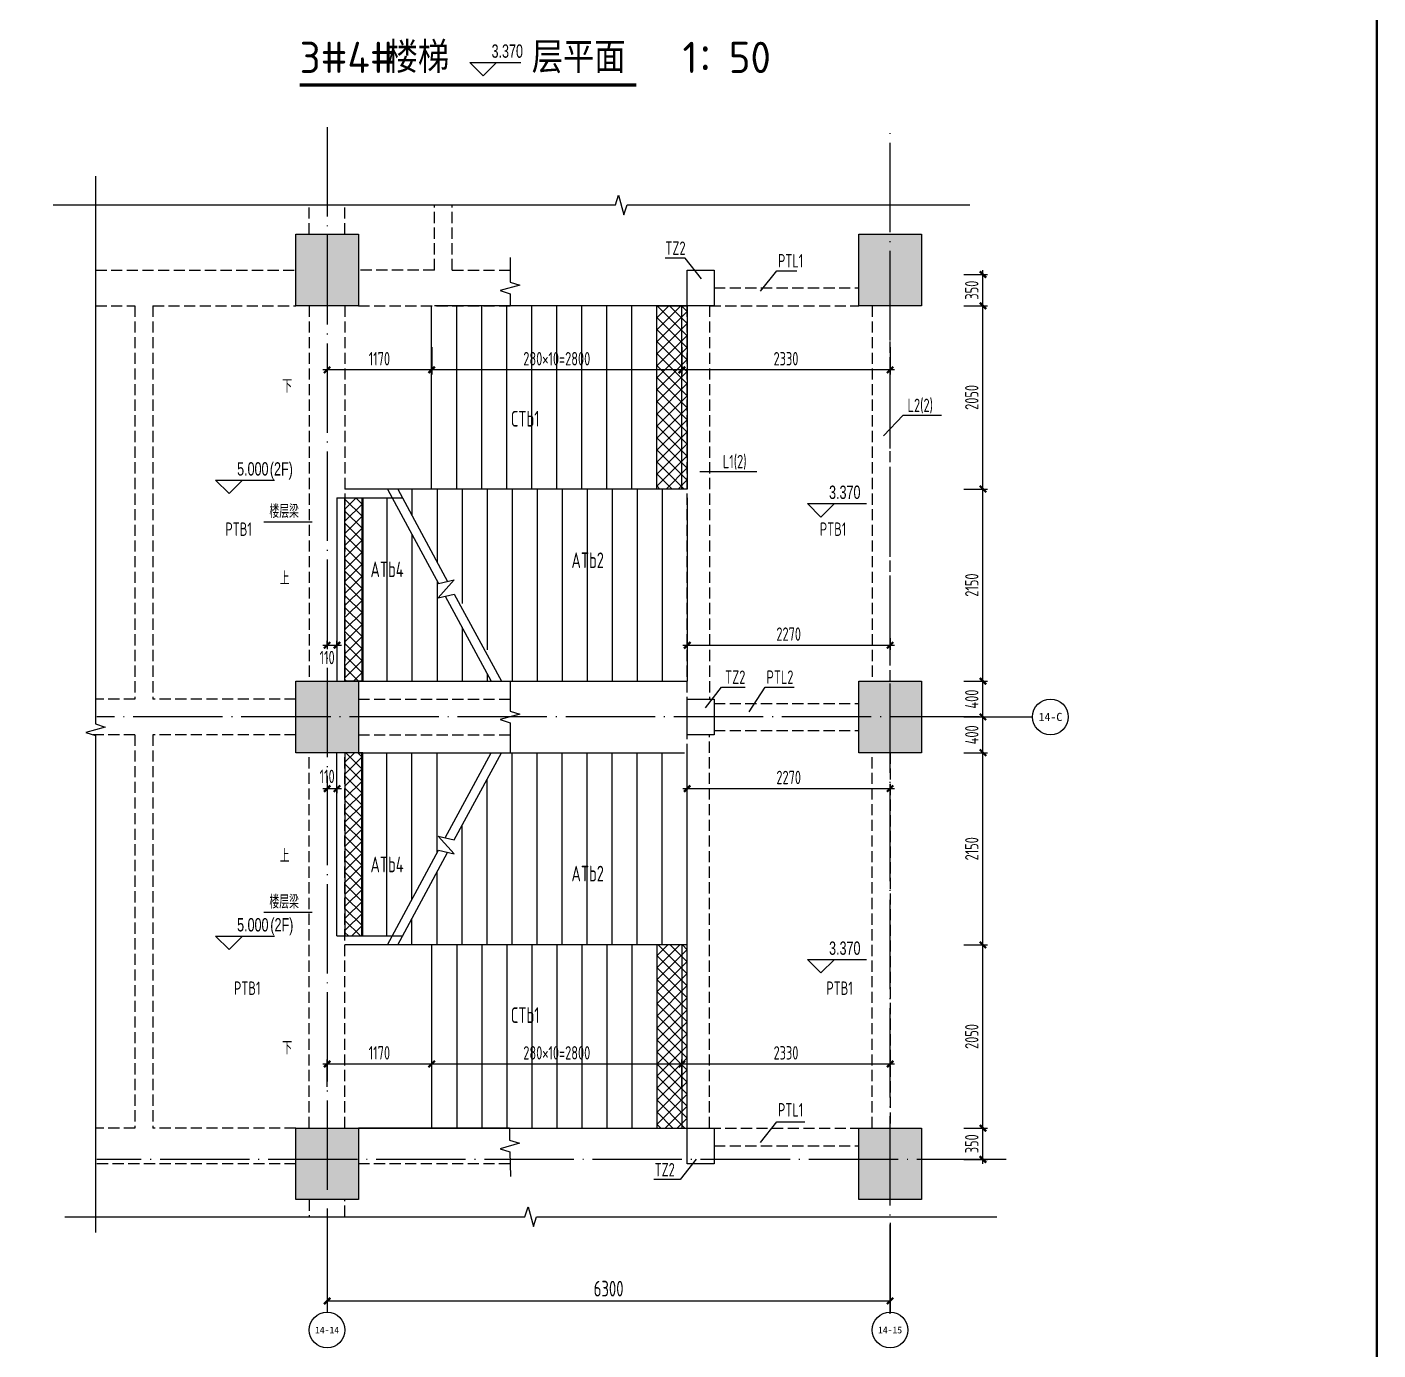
# Model space of a CAD drawing. Extents: x 458696 to 839151, y -191463 to 35158.
# Drawn here: x 519373 to 534491, y -50076 to -35275 of the extents above; entities that cross this region are included whole.
import ezdxf
from ezdxf.enums import TextEntityAlignment as Align

# ---------------------------------------------------------------- set-up
doc = ezdxf.new("R2010")
doc.units = 0
doc.header["$LTSCALE"] = 500
for name, pattern in [('CENTER', [2, 1.25, -0.25, 0.25, -0.25]), ('DASH', [0.35, 0.25, -0.1]), ('DOTE', [2.42, 2, -0.2, 0.02, -0.2])]:
    doc.linetypes.add(name, pattern=pattern)
doc.layers.get('0').update_dxf_attribs({"linetype": 'CONTINUOUS'})
doc.layers.get('Defpoints').update_dxf_attribs({"color": 167, "linetype": 'CONTINUOUS'})
for name, color, linetype in [('01-标注_轴线坐标', 132, 'CONTINUOUS'), ('02-TEXT_轴号', 7, 'CONTINUOUS'), ('104-13#14# B1核心筒$0$104-13#14# B1核心筒$0$DIM_SYMB', 3, 'CONTINUOUS'), ('104-14# 核心筒$0$A-E_电梯', 171, 'CONTINUOUS'), ('AXIS', 253, 'CENTER'), ('DIM', 3, 'CONTINUOUS'), ('DIM_SYMB', 3, 'CONTINUOUS'), ('PUB_TEXT', 7, 'CONTINUOUS'), ('s-beam', 4, 'DASH'), ('s-colu', 2, 'CONTINUOUS'), ('s-colu-hatc', 251, 'CONTINUOUS'), ('s-dim', 3, 'CONTINUOUS'), ('S-DIM-SYMB', 3, 'CONTINUOUS'), ('S-SLAB-HOLE', 5, 'CONTINUOUS'), ('s-stair', 7, 'CONTINUOUS'), ('s-thin', 3, 'CONTINUOUS'), ('S_TEXT', 7, 'CONTINUOUS'), ('S_THIN', 7, 'CONTINUOUS')]:
    doc.layers.add(name, color=color, linetype=linetype)
doc.styles.add('_TCH_AXIS', font='STXIHEI.TTF')
doc.styles.add('_TCH_DIM', font='ros.shx', dxfattribs={"width": 0.8, "bigfont": 'jd.shx'})
doc.styles.add('_TCH_DIM_T3', font='ROS1', dxfattribs={"width": 0.8, "bigfont": 'JD'})
doc.styles.add('TSSD_Dimension', font='tssdeng.shx', dxfattribs={"width": 0.7, "bigfont": 'TSSDCHN.SHX'})
doc.styles.add('TSSD_Rein', font='Tssdeng.shx', dxfattribs={"width": 0.7, "bigfont": 'hztxt.shx'})
doc.dimstyles.new('_TCH_ARCH&&50', dxfattribs={"dimtxt": 175, "dimasz": 50, "dimexe": 125, "dimexo": 150, "dimgap": 50, "dimtad": 1, "dimdec": 0, "dimzin": 0, "dimdsep": 46, "dimtxsty": '_TCH_DIM_T3', "dimblk": 'ARCHTICK', "dimcen": 0.09, "dimclrt": 7, "dimazin": 2, "dimtfac": 1, "dimtdec": 0, "dimtix": 1, "dimtmove": 2, "dimatfit": 3, "dimfxl": 1, "dimtolj": 1, "dimtzin": 0, "dimarcsym": 0})
doc.dimstyles.new('TSSD_50_50', dxfattribs={"dimtxt": 150, "dimasz": 50, "dimexe": 50, "dimexo": 125, "dimgap": 50, "dimtad": 1, "dimdec": 0, "dimzin": 0, "dimdsep": 46, "dimtxsty": 'TSSD_Dimension', "dimblk": 'ARCHTICK', "dimblk1": 'ARCHTICK', "dimblk2": 'ARCHTICK', "dimcen": 0, "dimdle": 50, "dimclrt": 7, "dimadec": 0, "dimazin": 0, "dimtfac": 1, "dimtdec": 0, "dimtix": 1, "dimtmove": 2, "dimatfit": 3, "dimfxl": 1, "dimtolj": 1, "dimtzin": 0, "dimarcsym": 0})

# ---------------------------------------------------------------- blocks, each defined once
blk = doc.blocks.new('_ArchTick')
at = {"color": 0, "const_width": 0.5}
blk.add_lwpolyline([(-0.71, -0.71), (0.71, 0.71)], dxfattribs=at)
blk = doc.blocks.new('*D652')
at = {"layer": 'Defpoints', "color": 0, "transparency": 16777216}
for p in [(529731, -42994), (530070, -42994), (529731, -43394)]:
    blk.add_point(p, dxfattribs=at)
at = {"layer": 's-dim', "color": 0, "lineweight": -2, "transparency": 16777216}
for p, q in [((529856, -42994), (530120, -42994)), ((530070, -43444), (530070, -42944)), ((529856, -43394), (530120, -43394))]:
    blk.add_line(p, q, dxfattribs=at)
at = {"layer": 's-dim', "color": 0, "lineweight": -2, "transparency": 16777216, "xscale": 50, "yscale": 50, "zscale": 50}
for p, rotation in [((530070, -42994), 90), ((530070, -43394), 270)]:
    blk.add_blockref('_ArchTick', p, dxfattribs=dict(at, rotation=rotation))
at = {"layer": 's-dim', "color": 7, "transparency": 16777216, "insert": (529945, -43194), "char_height": 150, "attachment_point": 5, "rotation": 90, "style": 'TSSD_Dimension'}
blk.add_mtext('\\A1;400', dxfattribs=at)
blk = doc.blocks.new('*D653')
at = {"layer": 'Defpoints', "color": 0, "transparency": 16777216}
for p in [(529731, -42594), (530070, -42594), (529731, -42994)]:
    blk.add_point(p, dxfattribs=at)
at = {"layer": 's-dim', "color": 0, "lineweight": -2, "transparency": 16777216}
for p, q in [((529856, -42594), (530120, -42594)), ((530070, -43044), (530070, -42544)), ((529856, -42994), (530120, -42994))]:
    blk.add_line(p, q, dxfattribs=at)
at = {"layer": 's-dim', "color": 0, "lineweight": -2, "transparency": 16777216, "xscale": 50, "yscale": 50, "zscale": 50}
for p, rotation in [((530070, -42594), 90), ((530070, -42994), 270)]:
    blk.add_blockref('_ArchTick', p, dxfattribs=dict(at, rotation=rotation))
at = {"layer": 's-dim', "color": 7, "transparency": 16777216, "insert": (529945, -42794), "char_height": 150, "attachment_point": 5, "rotation": 90, "style": 'TSSD_Dimension'}
blk.add_mtext('\\A1;400', dxfattribs=at)
blk = doc.blocks.new('*D654')
at = {"layer": 'Defpoints', "color": 0, "transparency": 16777216}
for p in [(522731, -49028), (529031, -49028), (529031, -49528)]:
    blk.add_point(p, dxfattribs=at)
at = {"layer": 's-dim', "color": 0, "lineweight": -2, "transparency": 16777216}
for p, q in [((522731, -49178), (522731, -49653)), ((529031, -49178), (529031, -49653)), ((522731, -49528), (529031, -49528))]:
    blk.add_line(p, q, dxfattribs=at)
at = {"layer": 's-dim', "color": 0, "lineweight": -2, "transparency": 16777216, "xscale": 50, "yscale": 50, "zscale": 50, "rotation": 180}
blk.add_blockref('_ArchTick', (522731, -49528), dxfattribs=at)
at = {"layer": 's-dim', "color": 0, "lineweight": -2, "transparency": 16777216, "xscale": 50, "yscale": 50, "zscale": 50}
blk.add_blockref('_ArchTick', (529031, -49528), dxfattribs=at)
at = {"layer": 's-dim', "color": 7, "transparency": 16777216, "insert": (525881, -49390), "char_height": 175, "attachment_point": 5, "style": '_TCH_DIM_T3'}
blk.add_mtext('\\A1;6300', dxfattribs=at)
blk = doc.blocks.new('*D655')
at = {"layer": 'Defpoints', "color": 0, "transparency": 16777216}
for p in [(523901, -38731), (526701, -38731), (523901, -39111)]:
    blk.add_point(p, dxfattribs=at)
at = {"layer": 's-dim', "color": 0, "lineweight": -2, "transparency": 16777216}
for p, q in [((523901, -38856), (523901, -39161)), ((526701, -38856), (526701, -39161)), ((526751, -39111), (523851, -39111))]:
    blk.add_line(p, q, dxfattribs=at)
at = {"layer": 's-dim', "color": 0, "lineweight": -2, "transparency": 16777216, "xscale": 50, "yscale": 50, "zscale": 50, "rotation": 180}
blk.add_blockref('_ArchTick', (523901, -39111), dxfattribs=at)
at = {"layer": 's-dim', "color": 0, "lineweight": -2, "transparency": 16777216, "xscale": 50, "yscale": 50, "zscale": 50}
blk.add_blockref('_ArchTick', (526701, -39111), dxfattribs=at)
at = {"layer": 's-dim', "color": 7, "transparency": 16777216, "insert": (525301, -38986), "char_height": 150, "attachment_point": 5, "style": 'TSSD_Dimension'}
blk.add_mtext('\\A1;280×10=2800', dxfattribs=at)
blk = doc.blocks.new('*D656')
at = {"layer": 'Defpoints', "color": 0, "transparency": 16777216}
for p in [(522731, -38731), (523901, -38731), (522731, -39111)]:
    blk.add_point(p, dxfattribs=at)
at = {"layer": 's-dim', "color": 0, "lineweight": -2, "transparency": 16777216}
for p, q in [((522731, -38856), (522731, -39161)), ((523901, -38856), (523901, -39161)), ((523951, -39111), (522681, -39111))]:
    blk.add_line(p, q, dxfattribs=at)
at = {"layer": 's-dim', "color": 0, "lineweight": -2, "transparency": 16777216, "xscale": 50, "yscale": 50, "zscale": 50, "rotation": 180}
blk.add_blockref('_ArchTick', (522731, -39111), dxfattribs=at)
at = {"layer": 's-dim', "color": 0, "lineweight": -2, "transparency": 16777216, "xscale": 50, "yscale": 50, "zscale": 50}
blk.add_blockref('_ArchTick', (523901, -39111), dxfattribs=at)
at = {"layer": 's-dim', "color": 7, "transparency": 16777216, "insert": (523316, -38986), "char_height": 150, "attachment_point": 5, "style": 'TSSD_Dimension'}
blk.add_mtext('\\A1;1170', dxfattribs=at)
blk = doc.blocks.new('*D657')
at = {"layer": 'Defpoints', "color": 0, "transparency": 16777216}
for p in [(526761, -41988), (529031, -41988), (529031, -42192)]:
    blk.add_point(p, dxfattribs=at)
at = {"layer": 's-dim', "color": 0, "lineweight": -2, "transparency": 16777216}
for p, q in [((526761, -42113), (526761, -42242)), ((529031, -42113), (529031, -42242)), ((526711, -42192), (529081, -42192))]:
    blk.add_line(p, q, dxfattribs=at)
at = {"layer": 's-dim', "color": 0, "lineweight": -2, "transparency": 16777216, "xscale": 50, "yscale": 50, "zscale": 50, "rotation": 180}
blk.add_blockref('_ArchTick', (526761, -42192), dxfattribs=at)
at = {"layer": 's-dim', "color": 0, "lineweight": -2, "transparency": 16777216, "xscale": 50, "yscale": 50, "zscale": 50}
blk.add_blockref('_ArchTick', (529031, -42192), dxfattribs=at)
at = {"layer": 's-dim', "color": 7, "transparency": 16777216, "insert": (527896, -42067), "char_height": 150, "attachment_point": 5, "style": 'TSSD_Dimension'}
blk.add_mtext('\\A1;2270', dxfattribs=at)
blk = doc.blocks.new('*D658')
at = {"layer": 'Defpoints', "color": 0, "transparency": 16777216}
for p in [(523901, -46877), (523901, -47257), (526701, -47257)]:
    blk.add_point(p, dxfattribs=at)
at = {"layer": 's-dim', "color": 0, "lineweight": -2, "transparency": 16777216}
for p, q in [((523901, -47132), (523901, -46827)), ((526701, -47132), (526701, -46827)), ((526751, -46877), (523851, -46877))]:
    blk.add_line(p, q, dxfattribs=at)
at = {"layer": 's-dim', "color": 0, "lineweight": -2, "transparency": 16777216, "xscale": 50, "yscale": 50, "zscale": 50, "rotation": 180}
blk.add_blockref('_ArchTick', (523901, -46877), dxfattribs=at)
at = {"layer": 's-dim', "color": 0, "lineweight": -2, "transparency": 16777216, "xscale": 50, "yscale": 50, "zscale": 50}
blk.add_blockref('_ArchTick', (526701, -46877), dxfattribs=at)
at = {"layer": 's-dim', "color": 7, "transparency": 16777216, "insert": (525301, -46752), "char_height": 150, "attachment_point": 5, "style": 'TSSD_Dimension'}
blk.add_mtext('\\A1;280×10=2800', dxfattribs=at)
blk = doc.blocks.new('*D659')
at = {"layer": 'Defpoints', "color": 0, "transparency": 16777216}
for p in [(522731, -46877), (522731, -47257), (523901, -47257)]:
    blk.add_point(p, dxfattribs=at)
at = {"layer": 's-dim', "color": 0, "lineweight": -2, "transparency": 16777216}
for p, q in [((522731, -47132), (522731, -46827)), ((523901, -47132), (523901, -46827)), ((523951, -46877), (522681, -46877))]:
    blk.add_line(p, q, dxfattribs=at)
at = {"layer": 's-dim', "color": 0, "lineweight": -2, "transparency": 16777216, "xscale": 50, "yscale": 50, "zscale": 50, "rotation": 180}
blk.add_blockref('_ArchTick', (522731, -46877), dxfattribs=at)
at = {"layer": 's-dim', "color": 0, "lineweight": -2, "transparency": 16777216, "xscale": 50, "yscale": 50, "zscale": 50}
blk.add_blockref('_ArchTick', (523901, -46877), dxfattribs=at)
at = {"layer": 's-dim', "color": 7, "transparency": 16777216, "insert": (523316, -46752), "char_height": 150, "attachment_point": 5, "style": 'TSSD_Dimension'}
blk.add_mtext('\\A1;1170', dxfattribs=at)
blk = doc.blocks.new('*D660')
at = {"layer": 'Defpoints', "color": 0, "transparency": 16777216}
for p in [(529031, -43796), (526761, -44000), (529031, -44000)]:
    blk.add_point(p, dxfattribs=at)
at = {"layer": 's-dim', "color": 0, "lineweight": -2, "transparency": 16777216}
for p, q in [((526711, -43796), (529081, -43796)), ((526761, -43875), (526761, -43746)), ((529031, -43875), (529031, -43746))]:
    blk.add_line(p, q, dxfattribs=at)
at = {"layer": 's-dim', "color": 0, "lineweight": -2, "transparency": 16777216, "xscale": 50, "yscale": 50, "zscale": 50, "rotation": 180}
blk.add_blockref('_ArchTick', (526761, -43796), dxfattribs=at)
at = {"layer": 's-dim', "color": 0, "lineweight": -2, "transparency": 16777216, "xscale": 50, "yscale": 50, "zscale": 50}
blk.add_blockref('_ArchTick', (529031, -43796), dxfattribs=at)
at = {"layer": 's-dim', "color": 7, "transparency": 16777216, "insert": (527896, -43671), "char_height": 150, "attachment_point": 5, "style": 'TSSD_Dimension'}
blk.add_mtext('\\A1;2270', dxfattribs=at)
blk = doc.blocks.new('*D661')
at = {"layer": 'Defpoints', "color": 0, "transparency": 16777216}
for p in [(526701, -38731), (529031, -38731), (526701, -39111)]:
    blk.add_point(p, dxfattribs=at)
at = {"layer": 's-dim', "color": 0, "lineweight": -2, "transparency": 16777216}
for p, q in [((526701, -38856), (526701, -39161)), ((529031, -38856), (529031, -39161)), ((529081, -39111), (526651, -39111))]:
    blk.add_line(p, q, dxfattribs=at)
at = {"layer": 's-dim', "color": 0, "lineweight": -2, "transparency": 16777216, "xscale": 50, "yscale": 50, "zscale": 50, "rotation": 180}
blk.add_blockref('_ArchTick', (526701, -39111), dxfattribs=at)
at = {"layer": 's-dim', "color": 0, "lineweight": -2, "transparency": 16777216, "xscale": 50, "yscale": 50, "zscale": 50}
blk.add_blockref('_ArchTick', (529031, -39111), dxfattribs=at)
at = {"layer": 's-dim', "color": 7, "transparency": 16777216, "insert": (527866, -38986), "char_height": 150, "attachment_point": 5, "style": 'TSSD_Dimension'}
blk.add_mtext('\\A1;2330', dxfattribs=at)
blk = doc.blocks.new('*D662')
at = {"layer": 'Defpoints', "color": 0, "transparency": 16777216}
for p in [(526701, -46877), (526701, -47257), (529031, -47257)]:
    blk.add_point(p, dxfattribs=at)
at = {"layer": 's-dim', "color": 0, "lineweight": -2, "transparency": 16777216}
for p, q in [((526701, -47132), (526701, -46827)), ((529031, -47132), (529031, -46827)), ((529081, -46877), (526651, -46877))]:
    blk.add_line(p, q, dxfattribs=at)
at = {"layer": 's-dim', "color": 0, "lineweight": -2, "transparency": 16777216, "xscale": 50, "yscale": 50, "zscale": 50, "rotation": 180}
blk.add_blockref('_ArchTick', (526701, -46877), dxfattribs=at)
at = {"layer": 's-dim', "color": 0, "lineweight": -2, "transparency": 16777216, "xscale": 50, "yscale": 50, "zscale": 50}
blk.add_blockref('_ArchTick', (529031, -46877), dxfattribs=at)
at = {"layer": 's-dim', "color": 7, "transparency": 16777216, "insert": (527866, -46752), "char_height": 150, "attachment_point": 5, "style": 'TSSD_Dimension'}
blk.add_mtext('\\A1;2330', dxfattribs=at)
blk = doc.blocks.new('*D663')
at = {"layer": 'Defpoints', "color": 0, "transparency": 16777216}
for p in [(522731, -43659), (522841, -43659), (522841, -43796)]:
    blk.add_point(p, dxfattribs=at)
at = {"layer": 's-dim', "color": 0, "lineweight": -2, "transparency": 16777216}
for p, q in [((522681, -43796), (522891, -43796)), ((522731, -43784), (522731, -43846)), ((522841, -43784), (522841, -43846))]:
    blk.add_line(p, q, dxfattribs=at)
at = {"layer": 's-dim', "color": 0, "lineweight": -2, "transparency": 16777216, "xscale": 50, "yscale": 50, "zscale": 50, "rotation": 180}
blk.add_blockref('_ArchTick', (522731, -43796), dxfattribs=at)
at = {"layer": 's-dim', "color": 0, "lineweight": -2, "transparency": 16777216, "xscale": 50, "yscale": 50, "zscale": 50}
blk.add_blockref('_ArchTick', (522841, -43796), dxfattribs=at)
at = {"layer": 's-dim', "color": 7, "transparency": 16777216, "insert": (522731, -43659), "char_height": 150, "attachment_point": 5, "style": 'TSSD_Dimension'}
blk.add_mtext('\\A1;110', dxfattribs=at)
blk = doc.blocks.new('*D664')
at = {"layer": 'Defpoints', "color": 0, "transparency": 16777216}
for p in [(522731, -42329), (522841, -42192), (522841, -42329)]:
    blk.add_point(p, dxfattribs=at)
at = {"layer": 's-dim', "color": 0, "lineweight": -2, "transparency": 16777216}
for p, q in [((522731, -42204), (522731, -42142)), ((522841, -42204), (522841, -42142)), ((522681, -42192), (522891, -42192))]:
    blk.add_line(p, q, dxfattribs=at)
at = {"layer": 's-dim', "color": 0, "lineweight": -2, "transparency": 16777216, "xscale": 50, "yscale": 50, "zscale": 50, "rotation": 180}
blk.add_blockref('_ArchTick', (522731, -42192), dxfattribs=at)
at = {"layer": 's-dim', "color": 0, "lineweight": -2, "transparency": 16777216, "xscale": 50, "yscale": 50, "zscale": 50}
blk.add_blockref('_ArchTick', (522841, -42192), dxfattribs=at)
at = {"layer": 's-dim', "color": 7, "transparency": 16777216, "insert": (522731, -42329), "char_height": 150, "attachment_point": 5, "style": 'TSSD_Dimension'}
blk.add_mtext('\\A1;110', dxfattribs=at)
blk = doc.blocks.new('*D668')
at = {"layer": 'Defpoints', "color": 0, "transparency": 16777216}
for p in [(529731, -47594), (530070, -47594), (529731, -47944)]:
    blk.add_point(p, dxfattribs=at)
at = {"layer": 's-dim', "color": 0, "lineweight": -2, "transparency": 16777216}
for p, q in [((529856, -47594), (530120, -47594)), ((530070, -47994), (530070, -47544)), ((529856, -47944), (530120, -47944))]:
    blk.add_line(p, q, dxfattribs=at)
at = {"layer": 's-dim', "color": 0, "lineweight": -2, "transparency": 16777216, "xscale": 50, "yscale": 50, "zscale": 50}
for p, rotation in [((530070, -47594), 90), ((530070, -47944), 270)]:
    blk.add_blockref('_ArchTick', p, dxfattribs=dict(at, rotation=rotation))
at = {"layer": 's-dim', "color": 7, "transparency": 16777216, "insert": (529945, -47769), "char_height": 150, "attachment_point": 5, "rotation": 90, "style": 'TSSD_Dimension'}
blk.add_mtext('\\A1;350', dxfattribs=at)
blk = doc.blocks.new('*D669')
at = {"layer": 'Defpoints', "color": 0, "transparency": 16777216}
for p in [(529731, -45544), (530070, -45544), (529731, -47594)]:
    blk.add_point(p, dxfattribs=at)
at = {"layer": 's-dim', "color": 0, "lineweight": -2, "transparency": 16777216}
for p, q in [((530070, -47644), (530070, -45494)), ((529856, -45544), (530120, -45544)), ((529856, -47594), (530120, -47594))]:
    blk.add_line(p, q, dxfattribs=at)
at = {"layer": 's-dim', "color": 0, "lineweight": -2, "transparency": 16777216, "xscale": 50, "yscale": 50, "zscale": 50}
for p, rotation in [((530070, -45544), 90), ((530070, -47594), 270)]:
    blk.add_blockref('_ArchTick', p, dxfattribs=dict(at, rotation=rotation))
at = {"layer": 's-dim', "color": 7, "transparency": 16777216, "insert": (529945, -46569), "char_height": 150, "attachment_point": 5, "rotation": 90, "style": 'TSSD_Dimension'}
blk.add_mtext('\\A1;2050', dxfattribs=at)
blk = doc.blocks.new('*D670')
at = {"layer": 'Defpoints', "color": 0, "transparency": 16777216}
for p in [(529731, -43394), (530070, -43394), (529731, -45544)]:
    blk.add_point(p, dxfattribs=at)
at = {"layer": 's-dim', "color": 0, "lineweight": -2, "transparency": 16777216}
for p, q in [((530070, -45594), (530070, -43344)), ((529856, -43394), (530120, -43394)), ((529856, -45544), (530120, -45544))]:
    blk.add_line(p, q, dxfattribs=at)
at = {"layer": 's-dim', "color": 0, "lineweight": -2, "transparency": 16777216, "xscale": 50, "yscale": 50, "zscale": 50}
for p, rotation in [((530070, -43394), 90), ((530070, -45544), 270)]:
    blk.add_blockref('_ArchTick', p, dxfattribs=dict(at, rotation=rotation))
at = {"layer": 's-dim', "color": 7, "transparency": 16777216, "insert": (529945, -44469), "char_height": 150, "attachment_point": 5, "rotation": 90, "style": 'TSSD_Dimension'}
blk.add_mtext('\\A1;2150', dxfattribs=at)
blk = doc.blocks.new('*D671')
at = {"layer": 'Defpoints', "color": 0, "transparency": 16777216}
for p in [(529731, -38044), (530070, -38044), (529731, -38394)]:
    blk.add_point(p, dxfattribs=at)
at = {"layer": 's-dim', "color": 0, "lineweight": -2, "transparency": 16777216}
for p, q in [((529856, -38044), (530120, -38044)), ((530070, -38444), (530070, -37994)), ((529856, -38394), (530120, -38394))]:
    blk.add_line(p, q, dxfattribs=at)
at = {"layer": 's-dim', "color": 0, "lineweight": -2, "transparency": 16777216, "xscale": 50, "yscale": 50, "zscale": 50}
for p, rotation in [((530070, -38044), 90), ((530070, -38394), 270)]:
    blk.add_blockref('_ArchTick', p, dxfattribs=dict(at, rotation=rotation))
at = {"layer": 's-dim', "color": 7, "transparency": 16777216, "insert": (529945, -38219), "char_height": 150, "attachment_point": 5, "rotation": 90, "style": 'TSSD_Dimension'}
blk.add_mtext('\\A1;350', dxfattribs=at)
blk = doc.blocks.new('*D672')
at = {"layer": 'Defpoints', "color": 0, "transparency": 16777216}
for p in [(529731, -38394), (530070, -38394), (529731, -40444)]:
    blk.add_point(p, dxfattribs=at)
at = {"layer": 's-dim', "color": 0, "lineweight": -2, "transparency": 16777216}
for p, q in [((529856, -38394), (530120, -38394)), ((530070, -40494), (530070, -38344)), ((529856, -40444), (530120, -40444))]:
    blk.add_line(p, q, dxfattribs=at)
at = {"layer": 's-dim', "color": 0, "lineweight": -2, "transparency": 16777216, "xscale": 50, "yscale": 50, "zscale": 50}
for p, rotation in [((530070, -38394), 90), ((530070, -40444), 270)]:
    blk.add_blockref('_ArchTick', p, dxfattribs=dict(at, rotation=rotation))
at = {"layer": 's-dim', "color": 7, "transparency": 16777216, "insert": (529945, -39419), "char_height": 150, "attachment_point": 5, "rotation": 90, "style": 'TSSD_Dimension'}
blk.add_mtext('\\A1;2050', dxfattribs=at)
blk = doc.blocks.new('*D673')
at = {"layer": 'Defpoints', "color": 0, "transparency": 16777216}
for p in [(529731, -40444), (530070, -40444), (529731, -42594)]:
    blk.add_point(p, dxfattribs=at)
at = {"layer": 's-dim', "color": 0, "lineweight": -2, "transparency": 16777216}
for p, q in [((529856, -40444), (530120, -40444)), ((530070, -42644), (530070, -40394)), ((529856, -42594), (530120, -42594))]:
    blk.add_line(p, q, dxfattribs=at)
at = {"layer": 's-dim', "color": 0, "lineweight": -2, "transparency": 16777216, "xscale": 50, "yscale": 50, "zscale": 50}
for p, rotation in [((530070, -40444), 90), ((530070, -42594), 270)]:
    blk.add_blockref('_ArchTick', p, dxfattribs=dict(at, rotation=rotation))
at = {"layer": 's-dim', "color": 7, "transparency": 16777216, "insert": (529945, -41519), "char_height": 150, "attachment_point": 5, "rotation": 90, "style": 'TSSD_Dimension'}
blk.add_mtext('\\A1;2150', dxfattribs=at)

msp = doc.modelspace()

# ---------------------------------------------------------------- hatches: boundary and pattern name
at = {"layer": 's-colu-hatc'}
for points in [[(522380.608, -37593.93), (523080.608, -37593.93), (523080.608, -38393.93), (522380.608, -38393.93)], [(528680.608, -37593.93), (529380.608, -37593.93), (529380.608, -38393.93), (528680.608, -38393.93)], [(522380.608, -42593.93), (523080.608, -42593.93), (523080.608, -43393.93), (522380.608, -43393.93)], [(528680.608, -42593.93), (529380.608, -42593.93), (529380.608, -43393.93), (528680.608, -43393.93)], [(522380.608, -47593.93), (523080.608, -47593.93), (523080.608, -48393.93), (522380.608, -48393.93)], [(528680.608, -47593.93), (529380.608, -47593.93), (529380.608, -48393.93), (528680.608, -48393.93)]]:
    msp.add_hatch(color=256, dxfattribs=at).paths.add_polyline_path(points)
at = {"layer": 'S-SLAB-HOLE'}
h = msp.add_hatch(dxfattribs=at)
h.set_pattern_fill('ANSI37', color=251, scale=30, angle=270)
h.paths.add_polyline_path([(526760.608, -38393.93), (526760.608, -40443.93), (526420.623, -40443.93), (526420.623, -38393.93)])
h = msp.add_hatch(dxfattribs=at)
h.set_pattern_fill('ANSI37', color=251, scale=30, angle=270)
h.paths.add_polyline_path([(523130.608, -40543.93), (523130.608, -42593.93), (522930.608, -42593.93), (522930.608, -40543.93)])
h = msp.add_hatch(dxfattribs=at)
h.set_pattern_fill('ANSI37', color=251, scale=30, angle=270)
h.paths.add_polyline_path([(523130.608, -45443.93), (523130.608, -43393.93), (522930.608, -43393.93), (522930.608, -45443.93)])
h = msp.add_hatch(dxfattribs=at)
h.set_pattern_fill('ANSI37', color=251, scale=30, angle=270)
h.paths.add_polyline_path([(526760.608, -47593.93), (526760.608, -45543.93), (526420.623, -45543.93), (526420.623, -47593.93)])

# ---------------------------------------------------------------- linework, layer by layer
at = {"const_width": 25}
msp.add_lwpolyline([(534478.024, -68306.31), (534478.024, -20756.31), (505778.024, -20756.31), (505778.024, -68306.31)], close=True, dxfattribs=at)
at = {"color": 5}
for points in [[(526760.608, -38393.93), (526760.608, -40443.93), (526420.623, -40443.93), (526420.623, -38393.93)], [(523130.608, -40543.93), (523130.608, -42593.93), (522930.608, -42593.93), (522930.608, -40543.93)], [(523130.608, -45443.93), (523130.608, -43393.93), (522930.608, -43393.93), (522930.608, -45443.93)], [(526760.608, -47593.93), (526760.608, -45543.93), (526420.623, -45543.93), (526420.623, -47593.93)]]:
    msp.add_lwpolyline(points, close=True, dxfattribs=at)
at = {"layer": '01-标注_轴线坐标'}
for p, q in [((522730.608, -48652.906), (522730.608, -49652.906)), ((529030.608, -48652.906), (529030.608, -49652.906))]:
    msp.add_line(p, q, dxfattribs=at)
at = {"layer": '104-13#14# B1核心筒$0$104-13#14# B1核心筒$0$DIM_SYMB'}
for points in [[(522670.608, -39418.93, 0, 0, 0), (527780.608, -39418.93, 0, 0, 0), (527780.608, -41568.93, 0, 0, 0), (524660.608, -41568.93, 120, 0, 0), (524210.608, -41568.93, 0, 0, 0)], [(522670.608, -41568.93, 0, 0, 0), (523480.608, -41568.93, 120, 0, 0), (523930.608, -41568.93, 0, 0, 0)], [(522670.608, -44418.93, 0, 0, 0), (523480.608, -44418.93, 120, 0, 0), (523930.608, -44418.93, 0, 0, 0)], [(522670.608, -46568.93, 0, 0, 0), (527780.608, -46568.93, 0, 0, 0), (527780.608, -44418.93, 0, 0, 0), (524660.608, -44418.93, 120, 0, 0), (524210.608, -44418.93, 0, 0, 0)]]:
    msp.add_lwpolyline(points, format="xyseb", dxfattribs=at)
at = {"layer": '104-14# 核心筒$0$A-E_电梯'}
msp.add_line((523080.608, -43393.93), (523460.818, -43393.93), dxfattribs=at)
at = {"layer": 'AXIS', "color": 8, "linetype": 'DOTE'}
for p, q in [((522730.608, -36393.93), (522730.608, -49593.93)), ((529030.608, -49670.702), (529030.608, -36393.93)), ((530030.608, -42993.93), (520154.774, -42993.93)), ((530330.809, -47943.93), (520154.774, -47943.93))]:
    msp.add_line(p, q, dxfattribs=at)
at = {"layer": 'DIM'}
for p, q in [((524478.049, -35821.213), (524328.049, -35671.213)), ((524328.049, -35671.213), (524900.034, -35671.213)), ((524478.049, -35821.213), (524628.049, -35671.213)), ((521482.934, -40345.471), (522142.553, -40345.471)), ((521632.934, -40495.471), (521782.934, -40345.471)), ((528107.395, -40606.982), (528767.014, -40606.982)), ((528257.395, -40756.982), (528407.395, -40606.982)), ((521482.934, -45446.086), (522142.553, -45446.086)), ((521632.934, -45596.086), (521782.934, -45446.086)), ((528107.395, -45707.597), (528767.014, -45707.597)), ((528257.395, -45857.597), (528407.395, -45707.597))]:
    msp.add_line(p, q, dxfattribs=at)
at = {"layer": 'DIM_SYMB', "const_width": 35}
msp.add_lwpolyline([(522423.242, -35922.896), (526192.696, -35922.896)], dxfattribs=at)
at = {"layer": 's-beam'}
for p, q in [((522530.608, -37593.93), (522530.608, -37264.698)), ((522930.608, -37593.93), (522930.608, -37264.698)), ((523930.608, -37993.93), (523930.608, -37264.698)), ((524130.608, -37993.93), (524130.608, -37264.698)), ((520138.869, -37993.93), (522380.608, -37993.93)), ((523930.608, -37993.93), (523080.608, -37993.93)), ((524130.608, -37993.93), (524779.132, -37993.93)), ((526760.608, -47793.93), (526760.608, -38193.93)), ((527060.608, -38193.93), (528680.608, -38193.93)), ((520138.869, -38393.93), (520580.608, -38393.93)), ((520580.608, -38393.93), (520580.608, -42793.93)), ((520780.608, -38393.93), (522380.608, -38393.93)), ((520780.608, -38393.93), (520780.608, -42793.93)), ((522530.608, -38393.93), (522530.608, -42593.93)), ((522930.608, -38393.93), (522930.608, -42593.93)), ((523080.608, -38393.93), (524779.132, -38393.93)), ((527010.608, -38393.93), (527010.608, -42793.93)), ((527010.608, -38393.93), (528680.608, -38393.93)), ((528830.608, -38393.93), (528830.608, -42593.93)), ((529030.608, -42593.93), (529030.608, -38393.93)), ((520580.608, -42793.93), (520138.869, -42793.93)), ((522380.608, -42793.93), (520780.608, -42793.93)), ((523080.608, -42793.93), (524779.132, -42793.93)), ((527060.608, -42843.93), (528680.608, -42843.93)), ((520580.608, -43193.93), (520114.338, -43193.93)), ((520580.608, -43193.93), (520580.608, -47593.93)), ((522380.608, -43193.93), (520780.608, -43193.93)), ((520780.608, -43193.93), (520780.608, -47593.93)), ((523080.608, -43193.93), (524779.132, -43193.93)), ((527010.608, -47593.93), (527010.608, -43193.93)), ((527060.608, -43143.93), (528680.608, -43143.93)), ((522530.608, -47593.93), (522530.608, -43393.93)), ((522930.608, -47593.93), (522930.608, -43393.93)), ((528830.608, -47593.93), (528830.608, -43393.93)), ((529030.608, -43393.93), (529030.608, -47593.93)), ((520580.608, -47593.93), (520138.869, -47593.93)), ((522380.623, -47593.93), (520780.608, -47593.93)), ((527010.608, -47593.93), (528680.608, -47593.93)), ((527060.608, -47793.93), (528680.608, -47793.93)), ((522380.623, -47993.93), (520138.869, -47993.93)), ((524779.132, -47994.459), (523080.623, -47994.696)), ((522530.622, -48393.93), (522530.621, -48586.19)), ((522930.608, -48586.19), (522930.608, -48393.93))]:
    msp.add_line(p, q, dxfattribs=at)
at = {"layer": 's-beam', "linetype": 'ByBlock'}
for p, q in [((523080.608, -42593.93), (524779.132, -42593.93)), ((523080.608, -43393.93), (524779.132, -43393.93)), ((524770.623, -47593.93), (523080.623, -47593.93))]:
    msp.add_line(p, q, dxfattribs=at)
at = {"layer": 's-colu'}
for points in [[(522380.608, -37593.93), (523080.608, -37593.93), (523080.608, -38393.93), (522380.608, -38393.93)], [(528680.608, -37593.93), (529380.608, -37593.93), (529380.608, -38393.93), (528680.608, -38393.93)], [(526760.608, -37993.93), (527060.608, -37993.93), (527060.608, -38393.93), (526760.608, -38393.93)], [(522380.608, -42593.93), (523080.608, -42593.93), (523080.608, -43393.93), (522380.608, -43393.93)], [(528680.608, -42593.93), (529380.608, -42593.93), (529380.608, -43393.93), (528680.608, -43393.93)], [(526760.608, -42793.93), (527060.608, -42793.93), (527060.608, -43193.93), (526760.608, -43193.93)], [(522380.608, -47593.93), (523080.608, -47593.93), (523080.608, -48393.93), (522380.608, -48393.93)], [(526760.608, -47593.93), (527060.608, -47593.93), (527060.608, -47993.93), (526760.608, -47993.93)], [(528680.608, -47593.93), (529380.608, -47593.93), (529380.608, -48393.93), (528680.608, -48393.93)]]:
    msp.add_lwpolyline(points, close=True, dxfattribs=at)
at = {"layer": 's-dim'}
msp.add_line((530124.879, -42993.93), (530624.879, -42993.93), dxfattribs=at)
for centre in [(530824.879, -42993.93), (522730.608, -49852.906), (529030.608, -49852.906)]:
    msp.add_circle(centre, 200, dxfattribs=at)
at = {"layer": 's-stair'}
for p, q in [((523900.623, -40443.93), (523900.623, -38393.93)), ((526760.608, -38393.93), (523930.623, -38393.93)), ((524180.623, -40443.93), (524180.623, -38393.93)), ((524460.623, -40443.93), (524460.623, -38393.93)), ((524740.623, -40443.93), (524740.623, -38393.93)), ((525020.623, -40443.93), (525020.623, -38393.93)), ((525300.623, -40443.93), (525300.623, -38393.93)), ((525580.623, -40443.93), (525580.623, -38393.93)), ((525860.623, -40443.93), (525860.623, -38393.93)), ((526140.623, -40443.93), (526140.623, -38393.93)), ((526420.623, -40443.93), (526420.623, -38393.93)), ((526700.623, -40443.93), (526700.623, -38393.93)), ((526730.623, -40443.93), (522930.608, -40443.93)), ((523406.869, -40443.93), (523977.588, -41501.814)), ((523520.493, -40443.93), (524078.319, -41477.916)), ((523680.608, -40443.93), (523680.608, -40740.72)), ((526760.608, -40443.93), (523930.623, -40443.93)), ((523960.608, -40443.93), (523960.608, -41259.727)), ((524240.608, -40443.93), (524240.608, -41723.127)), ((524520.608, -40443.93), (524520.608, -42242.135)), ((524800.608, -40443.93), (524800.608, -42593.93)), ((525080.608, -40443.93), (525080.608, -42593.93)), ((525360.608, -40443.93), (525360.608, -42593.93)), ((525640.608, -40443.93), (525640.608, -42593.93)), ((525920.608, -40443.93), (525920.608, -42593.93)), ((526200.608, -40443.93), (526200.608, -42593.93)), ((526480.608, -40443.93), (526480.608, -42593.93)), ((522840.608, -40543.93), (523460.818, -40543.93)), ((522840.608, -40543.93), (522840.608, -42593.93)), ((522930.608, -40543.93), (523574.442, -40543.93)), ((523120.608, -40543.93), (523120.608, -42593.93)), ((523400.608, -40543.93), (523400.608, -42593.93)), ((526760.608, -40543.93), (526760.608, -42593.93)), ((523680.608, -40951.334), (523680.608, -42593.93)), ((523960.608, -41470.341), (523960.608, -42593.93)), ((524151.2, -41460.625), (523972.434, -41661.595)), ((523977.588, -41501.814), (524151.2, -41460.625)), ((523972.434, -41661.595), (524154.154, -41618.483)), ((524053.422, -41642.381), (524566.775, -42593.93)), ((524154.154, -41618.483), (524680.399, -42593.93)), ((524240.608, -41989.349), (524240.608, -42593.93)), ((523080.608, -42593.93), (524566.775, -42593.93)), ((524520.608, -42508.356), (524520.608, -42593.93)), ((524680.399, -42593.93), (526760.608, -42593.93)), ((522840.608, -45443.93), (522840.608, -43393.93)), ((523120.608, -45443.93), (523120.608, -43393.93)), ((523400.608, -45443.93), (523400.608, -43393.93)), ((523680.608, -45036.527), (523680.608, -43393.93)), ((523960.608, -44517.519), (523960.608, -43393.93)), ((524053.422, -44345.479), (524566.775, -43393.93)), ((524154.154, -44369.377), (524680.399, -43393.93)), ((524680.399, -43393.93), (526730.608, -43393.93)), ((524800.608, -45543.93), (524800.608, -43393.93)), ((525080.608, -45543.93), (525080.608, -43393.93)), ((525360.608, -45543.93), (525360.608, -43393.93)), ((525640.608, -45543.93), (525640.608, -43393.93)), ((525920.608, -45543.93), (525920.608, -43393.93)), ((526200.608, -45543.93), (526200.608, -43393.93)), ((526480.608, -45543.93), (526480.608, -43393.93)), ((526760.608, -45543.93), (526760.608, -43393.93)), ((524520.608, -45543.93), (524520.608, -43690.118)), ((524240.608, -45543.93), (524240.608, -44209.126)), ((524151.2, -44527.235), (523972.434, -44326.265)), ((523972.434, -44326.265), (524154.154, -44369.377)), ((523406.869, -45543.93), (523977.588, -44486.046)), ((523520.493, -45543.93), (524078.319, -44509.945)), ((523977.588, -44486.046), (524151.2, -44527.235)), ((523960.608, -45543.93), (523960.608, -44728.133)), ((523680.608, -45543.93), (523680.608, -45247.141)), ((522840.608, -45443.93), (523460.818, -45443.93)), ((522930.608, -45443.93), (523574.442, -45443.93)), ((526730.623, -45543.93), (522930.608, -45543.93)), ((523900.623, -45543.93), (523900.623, -47593.93)), ((526760.608, -45543.93), (523930.623, -45543.93)), ((524180.623, -45543.93), (524180.623, -47593.93)), ((524460.623, -45543.93), (524460.623, -47593.93)), ((524740.623, -45543.93), (524740.623, -47593.93)), ((525020.623, -45543.93), (525020.623, -47593.93)), ((525300.623, -45543.93), (525300.623, -47593.93)), ((525580.623, -45543.93), (525580.623, -47593.93)), ((525860.623, -45543.93), (525860.623, -47593.93)), ((526140.623, -45543.93), (526140.623, -47593.93)), ((526420.623, -45543.93), (526420.623, -47593.93)), ((526700.623, -45543.93), (526700.623, -47593.93)), ((523080.623, -47593.93), (526760.608, -47593.93))]:
    msp.add_line(p, q, dxfattribs=at)
at = {"layer": 's-thin'}
for p, q in [((521482.934, -40345.471), (521632.934, -40495.471)), ((528107.395, -40606.982), (528257.395, -40756.982)), ((521482.934, -45446.086), (521632.934, -45596.086)), ((528107.395, -45707.597), (528257.395, -45857.597))]:
    msp.add_line(p, q, dxfattribs=at)
for points in [[(520138.869, -36943.869), (520138.869, -43071.736), (520248.869, -43106.736), (520028.869, -43166.736), (520138.869, -43201.736), (520138.869, -48763.065)], [(519666.698, -37264.698), (525956.647, -37264.698), (525991.647, -37154.698), (526051.647, -37374.698), (526086.647, -37264.698), (529921.297, -37264.698)], [(524779.132, -37853.93), (524779.132, -38128.93), (524889.132, -38163.93), (524669.132, -38223.93), (524779.132, -38258.93), (524779.132, -38393.93)], [(524779.132, -42593.93), (524779.132, -42928.93), (524889.132, -42963.93), (524669.132, -43023.93), (524779.132, -43058.93), (524779.132, -43393.93)], [(524770.623, -47593.93), (524773.497, -47729.209), (524884.215, -47761.865), (524665.539, -47826.524), (524776.258, -47859.18), (524782.106, -48134.428)], [(519795.452, -48586.19), (524944.874, -48586.19), (524979.874, -48476.19), (525039.874, -48696.19), (525074.874, -48586.19), (530224.297, -48586.19)]]:
    msp.add_lwpolyline(points, dxfattribs=at)
at = {"layer": 'S_THIN'}
for p, q in [((526738.432, -37859.866), (526515.289, -37859.866)), ((526919.255, -38090.518), (526738.432, -37859.866)), ((527582.261, -38231.688), (527763.083, -38001.037)), ((527763.083, -38001.037), (527986.227, -38001.037)), ((528956.931, -39849.442), (529177.818, -39618.79)), ((529177.818, -39618.79), (529607.583, -39618.79)), ((527539.971, -40252.891), (526902.311, -40252.891)), ((522024.177, -40809.356), (522564.608, -40809.356)), ((526965.068, -42890.518), (527145.891, -42659.866)), ((527145.891, -42659.866), (527410.528, -42659.866)), ((527453.827, -42936.805), (527634.65, -42659.866)), ((527634.65, -42659.866), (527956.729, -42659.866)), ((522024.177, -45178.505), (522564.608, -45178.505)), ((527582.261, -47756.172), (527763.083, -47525.52)), ((527763.083, -47525.52), (528075.765, -47525.52)), ((526861.28, -47939.866), (526680.457, -48170.518)), ((526680.457, -48170.518), (526385.721, -48170.518))]:
    msp.add_line(p, q, dxfattribs=at)

# ---------------------------------------------------------------- texts
at = {"layer": '02-TEXT_轴号', "style": '_TCH_AXIS'}
for s, height, width, p, p2 in [('14-C', 91.3684, 0.960446, (530692.542, -43039.614), (530957.215, -43039.614)), ('14-14', 75.0039, 1.054452, (522595.725, -49890.408), (522865.492, -49890.408)), ('14-15', 76.1461, 1.037403, (528895.885, -49890.979), (529165.332, -49890.979))]:
    msp.add_text(s, height=height, dxfattribs=dict(at, width=width)).set_placement(p, p2, align=Align.FIT)
at = {"layer": 'PUB_TEXT', "style": '_TCH_DIM', "width": 0.705882}
for s, p in [('3.370', (524570.969, -35618.713)), ('下', (522228.268, -39366.186)), ('5.000', (521723.553, -40292.971)), ('(2F)', (522090.055, -40292.971)), ('3.370', (528348.014, -40554.482)), ('上', (522200.342, -41516.186)), ('上', (522200.342, -44621.587)), ('5.000', (521723.553, -45393.586)), ('(2F)', (522095.372, -45393.586)), ('3.370', (528348.014, -45655.097)), ('下', (522228.268, -46770.425))]:
    msp.add_text(s, height=148.75, dxfattribs=at).set_placement(p)
at = {"layer": 's-dim', "color": 0, "char_height": 175, "width": 439.11329, "style": 'TSSD_Rein'}
for s, insert, attachment_point in [('CTb1', (525107.303, -39570.082), 3), ('ATb4', (523587.049, -41255.383), 3), ('ATb2', (525827.958, -41153.555), 3), ('ATb4', (523587.049, -44732.478), 9), ('ATb2', (525827.958, -44834.306), 9), ('CTb1', (525107.303, -46417.779), 9)]:
    msp.add_mtext(s, dxfattribs=dict(at, insert=insert, attachment_point=attachment_point))
at = {"layer": 'S-DIM-SYMB', "color": 0, "style": 'TSSD_Rein'}
for s, p in [('3#4#', (522423.242, -35789.85)), ('楼梯', (523396.823, -35789.85)), ('层平面   1：50', (525020.731, -35789.85))]:
    msp.add_text(s, height=350, dxfattribs=at).set_placement(p)
at = {"layer": 'S_TEXT', "ltscale": 99, "style": 'TSSD_Dimension', "width": 0.7}
for s, p in [('TZ2', (526515.881, -37823.815)), ('PTL1', (527775.635, -37964.985)), ('L2(2) ', (529226.528, -39582.739)), ('L1(2)', (527159.238, -40211.755)), ('楼层梁', (522084.75, -40768.22)), ('PTB1', (521591.966, -40968.071)), ('PTB1', (528244.062, -40968.071)), ('TZ2', (527184.65, -42623.815)), ('PTL2', (527647.201, -42623.815)), ('楼层梁', (522084.75, -45137.369)), ('PTB1', (521688.142, -46103.714)), ('PTB1', (528317.038, -46103.714)), ('PTL1', (527775.635, -47464.844)), ('TZ2', (526394.861, -48134.467))]:
    msp.add_text(s, height=150, dxfattribs=at).set_placement(p)

# ---------------------------------------------------------------- dimensions: what is measured, and where the dimension line sits
at = {"layer": 's-dim'}
for p1, p2, distance, dimstyle, picture, middle in [((529730.809, -38393.93), (529730.809, -38043.93), -339.376, 'TSSD_50_50', '*D671', (529945.186, -38218.93)), ((529730.809, -40443.93), (529730.809, -38393.93), -339.376, 'TSSD_50_50', '*D672', (529945.186, -39418.93)), ((529730.809, -42593.93), (529730.809, -40443.93), -339.376, 'TSSD_50_50', '*D673', (529945.186, -41518.93)), ((529730.809, -42993.93), (529730.809, -42593.93), -339.376, 'TSSD_50_50', '*D653', (529945.186, -42793.93)), ((529730.809, -43393.93), (529730.809, -42993.93), -339.376, 'TSSD_50_50', '*D652', (529945.186, -43193.93)), ((529730.809, -45543.93), (529730.809, -43393.93), -339.376, 'TSSD_50_50', '*D670', (529945.186, -44468.93)), ((529730.809, -47593.93), (529730.809, -45543.93), -339.376, 'TSSD_50_50', '*D669', (529945.186, -46568.93)), ((529730.809, -47943.93), (529730.809, -47593.93), -339.376, 'TSSD_50_50', '*D668', (529945.186, -47768.93)), ((522730.608, -49027.906), (529030.608, -49027.906), -500, '_TCH_ARCH&&50', '*D654', (525880.608, -49390.406))]:
    dim = msp.add_aligned_dim(p1=p1, p2=p2, distance=distance, dimstyle=dimstyle, dxfattribs=at)
    dim.commit()
    dim.dimension.update_dxf_attribs({"geometry": picture, "text_midpoint": middle})
for base, p1, p2, picture, middle in [((522730.608, -39111.028), (523900.608, -38730.759), (522730.608, -38730.759), '*D656', (523315.608, -38986.028)), ((526700.608, -39111.028), (529030.608, -38730.759), (526700.608, -38730.759), '*D661', (527865.608, -38986.028)), ((529030.608, -42191.793), (526760.608, -41988.188), (529030.608, -41988.188), '*D657', (527895.608, -42066.793)), ((529030.608, -43796.068), (526760.608, -43999.673), (529030.608, -43999.673), '*D660', (527895.608, -43671.068)), ((522730.608, -46876.833), (523900.608, -47257.102), (522730.608, -47257.102), '*D659', (523315.608, -46751.833)), ((526700.608, -46876.833), (529030.608, -47257.102), (526700.608, -47257.102), '*D662', (527865.608, -46751.833))]:
    dim = msp.add_linear_dim(base=base, p1=p1, p2=p2, dimstyle='TSSD_50_50', dxfattribs=at)
    dim.commit()
    dim.dimension.update_dxf_attribs({"geometry": picture, "text_midpoint": middle})
for base, p1, p2, picture, middle in [((523900.608, -39111.028), (526700.608, -38730.759), (523900.608, -38730.759), '*D655', (525300.608, -38986.028)), ((523900.608, -46876.833), (526700.608, -47257.102), (523900.608, -47257.102), '*D658', (525300.608, -46751.833))]:
    dim = msp.add_linear_dim(base=base, p1=p1, p2=p2, text='280×10=2800', dimstyle='TSSD_50_50', dxfattribs=at)
    dim.commit()
    dim.dimension.update_dxf_attribs({"geometry": picture, "text_midpoint": middle})
for base, p1, p2, picture, middle in [((522840.608, -42191.793), (522730.608, -42329.347), (522840.608, -42329.347), '*D664', (522730.608, -42329.347)), ((522840.608, -43796.068), (522730.608, -43658.513), (522840.608, -43658.513), '*D663', (522730.608, -43658.513))]:
    dim = msp.add_linear_dim(base=base, p1=p1, p2=p2, dimstyle='TSSD_50_50', dxfattribs=at)
    dim.commit()
    dim.dimension.update_dxf_attribs({"geometry": picture, "text_midpoint": middle, "dimtype": 160})

doc.saveas('drawing.dxf')
